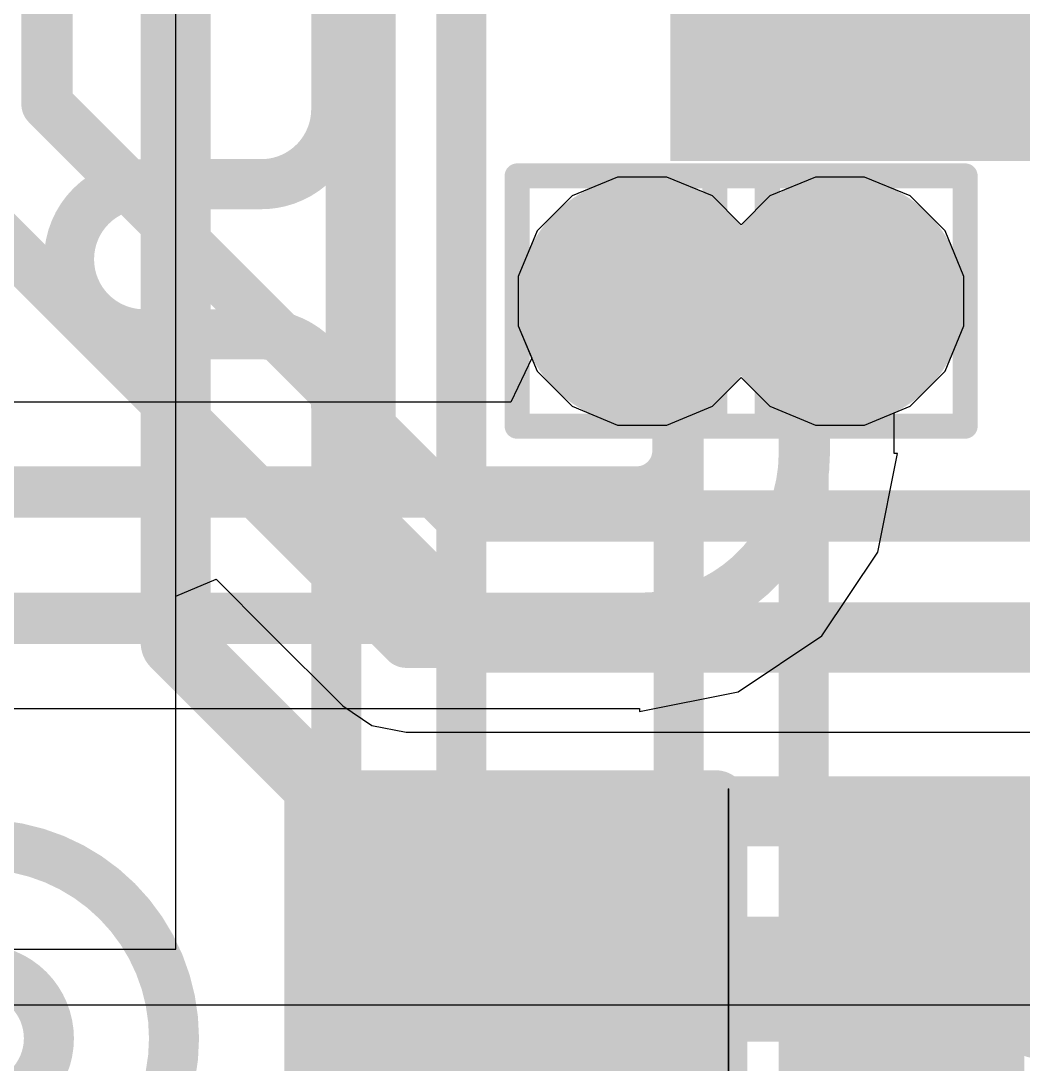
# Model space of a CAD drawing. Header units: inches. Extents: x -6 to 284, y -12 to 154.
# Drawn here: x 18.356 to 20.391, y 1.117 to 3.234 of the extents above; entities that cross this region are included whole.
import ezdxf

# ---------------------------------------------------------------- set-up
doc = ezdxf.new("R2010")
doc.units = ezdxf.units.IN
for name, color, linetype in [('Bottom Layer', 5, 'Continuous'), ('Bottom Solder', 6, 'Continuous'), ('Drill Drawing', 1, 'Continuous'), ('GND-1', 16, 'Continuous'), ('GND-2', 90, 'Continuous'), ('GND-3', 216, 'Continuous'), ('GND-4', 54, 'Continuous'), ('PWR-1', 156, 'Continuous'), ('PWR-2', 130, 'Continuous'), ('Signal L1', 76, 'Continuous'), ('Signal L2', 6, 'Continuous'), ('Top Layer', 1, 'Continuous'), ('Top Overlay', 2, 'Continuous'), ('Top Paste', 8, 'Continuous'), ('Top Solder', 216, 'Continuous'), ('Via Holes', 16, 'Continuous')]:
    doc.layers.add(name, color=color, linetype=linetype)

# ---------------------------------------------------------------- blocks, each defined once
blk = doc.blocks.new('R___0402_36')
at = {"layer": 'Top Layer'}
for points in [[(-0.6985, -0.3175), (-0.6985, 0.3175), (-0.2413, 0.3175), (-0.2413, -0.3175)], [(0.2413, -0.3175), (0.2413, 0.3175), (0.6985, 0.3175), (0.6985, -0.3175)]]:
    blk.add_hatch(color=1, dxfattribs=at).paths.add_polyline_path(points)
at = {"layer": 'Top Paste'}
for points in [[(-0.6985, -0.3175), (-0.6985, 0.3175), (-0.2413, 0.3175), (-0.2413, -0.3175)], [(0.2413, -0.3175), (0.2413, 0.3175), (0.6985, 0.3175), (0.6985, -0.3175)]]:
    blk.add_hatch(color=8, dxfattribs=at).paths.add_polyline_path(points)
at = {"layer": 'Top Solder'}
for points in [[(-0.7535, -0.3725), (-0.7535, 0.3725), (-0.1863, 0.3725), (-0.1863, -0.3725)], [(0.1863, -0.3725), (0.1863, 0.3725), (0.7535, 0.3725), (0.7535, -0.3725)]]:
    blk.add_hatch(color=216, dxfattribs=at).paths.add_polyline_path(points)
at = {"layer": 'Top Overlay'}
for points in [[(-0.7874, 0.4064, 0.127, 0.127, 0), (0.7874, 0.4064, 0.127, 0.127, 0)], [(-0.7874, 0.4064, 0.127, 0.127, 0), (-0.7874, -0.4064, 0.127, 0.127, 0)], [(0.7874, 0.4064, 0.127, 0.127, 0), (0.7874, -0.4064, 0.127, 0.127, 0)], [(-0.7874, -0.4064, 0.127, 0.127, 0), (0.7874, -0.4064, 0.127, 0.127, 0)], [(-0.8128, -0.4318, 0.00323, 0.00323, 0), (0.8128, -0.4318, 0.00323, 0.00323, 0)]]:
    blk.add_lwpolyline(points, format="xyseb", dxfattribs=at)
for points in [[(-0.8191, 0.4064, 0.0635, 0.0635, 1), (-0.7556, 0.4064, 0.0635, 0.0635, 1)], [(-0.8191, 0.4064, 0.0635, 0.0635, 1), (-0.7556, 0.4064, 0.0635, 0.0635, 1)], [(0.7556, 0.4064, 0.0635, 0.0635, 1), (0.8191, 0.4064, 0.0635, 0.0635, 1)], [(0.7556, 0.4064, 0.0635, 0.0635, 1), (0.8191, 0.4064, 0.0635, 0.0635, 1)], [(-0.8191, -0.4064, 0.0635, 0.0635, 1), (-0.7556, -0.4064, 0.0635, 0.0635, 1)], [(-0.8191, -0.4064, 0.0635, 0.0635, 1), (-0.7556, -0.4064, 0.0635, 0.0635, 1)], [(0.7556, -0.4064, 0.0635, 0.0635, 1), (0.8191, -0.4064, 0.0635, 0.0635, 1)], [(0.7556, -0.4064, 0.0635, 0.0635, 1), (0.8191, -0.4064, 0.0635, 0.0635, 1)], [(-0.8136, -0.4318, 0.00161, 0.00161, 1), (-0.812, -0.4318, 0.00161, 0.00161, 1)], [(0.812, -0.4318, 0.00161, 0.00161, 1), (0.8136, -0.4318, 0.00161, 0.00161, 1)]]:
    blk.add_lwpolyline(points, format="xyseb", close=True, dxfattribs=at)
blk = doc.blocks.new('CAP_0201_65')
at = {"layer": 'Top Layer'}
for points in [[(-0.45, 0.15), (-0.15, 0.15), (-0.15, -0.15), (-0.45, -0.15)], [(0.15, 0.15), (0.45, 0.15), (0.45, -0.15), (0.15, -0.15)]]:
    blk.add_hatch(color=1, dxfattribs=at).paths.add_polyline_path(points)
at = {"layer": 'Top Paste'}
for points in [[(-0.45, 0.15), (-0.15, 0.15), (-0.15, -0.15), (-0.45, -0.15)], [(0.15, 0.15), (0.45, 0.15), (0.45, -0.15), (0.15, -0.15)]]:
    blk.add_hatch(color=8, dxfattribs=at).paths.add_polyline_path(points)
at = {"layer": 'Top Solder'}
for points in [[(-0.505, 0.205), (-0.095, 0.205), (-0.095, -0.205), (-0.505, -0.205)], [(0.095, 0.205), (0.505, 0.205), (0.505, -0.205), (0.095, -0.205)]]:
    blk.add_hatch(color=216, dxfattribs=at).paths.add_polyline_path(points)
at = {"layer": 'Top Overlay'}
for points in [[(-0.5334, -0.2286, 0.127, 0.127, 0), (-0.5334, 0.2286, 0.127, 0.127, 0)], [(-0.2032, 0.2286, 0.127, 0.127, 0), (-0.5334, 0.2286, 0.127, 0.127, 0)], [(0.5334, 0.2286, 0.127, 0.127, 0), (0.2032, 0.2286, 0.127, 0.127, 0)], [(0.5334, -0.2286, 0.127, 0.127, 0), (0.5334, 0.2286, 0.127, 0.127, 0)], [(-0.2032, -0.2286, 0.127, 0.127, 0), (-0.5334, -0.2286, 0.127, 0.127, 0)], [(0.5334, -0.2286, 0.127, 0.127, 0), (0.2032, -0.2286, 0.127, 0.127, 0)]]:
    blk.add_lwpolyline(points, format="xyseb", dxfattribs=at)
for points in [[(-0.5651, 0.2286, 0.0635, 0.0635, 1), (-0.5016, 0.2286, 0.0635, 0.0635, 1)], [(-0.5651, 0.2286, 0.0635, 0.0635, 1), (-0.5016, 0.2286, 0.0635, 0.0635, 1)], [(-0.2349, 0.2286, 0.0635, 0.0635, 1), (-0.1714, 0.2286, 0.0635, 0.0635, 1)], [(0.1714, 0.2286, 0.0635, 0.0635, 1), (0.2349, 0.2286, 0.0635, 0.0635, 1)], [(0.5016, 0.2286, 0.0635, 0.0635, 1), (0.5651, 0.2286, 0.0635, 0.0635, 1)], [(0.5016, 0.2286, 0.0635, 0.0635, 1), (0.5651, 0.2286, 0.0635, 0.0635, 1)], [(-0.5651, -0.2286, 0.0635, 0.0635, 1), (-0.5016, -0.2286, 0.0635, 0.0635, 1)], [(-0.5651, -0.2286, 0.0635, 0.0635, 1), (-0.5016, -0.2286, 0.0635, 0.0635, 1)], [(-0.2349, -0.2286, 0.0635, 0.0635, 1), (-0.1714, -0.2286, 0.0635, 0.0635, 1)], [(0.1714, -0.2286, 0.0635, 0.0635, 1), (0.2349, -0.2286, 0.0635, 0.0635, 1)], [(0.5016, -0.2286, 0.0635, 0.0635, 1), (0.5651, -0.2286, 0.0635, 0.0635, 1)], [(0.5016, -0.2286, 0.0635, 0.0635, 1), (0.5651, -0.2286, 0.0635, 0.0635, 1)]]:
    blk.add_lwpolyline(points, format="xyseb", close=True, dxfattribs=at)
blk = doc.blocks.new('Q22FA12800078__122')
at = {"layer": 'Top Layer'}
blk.add_hatch(color=1, dxfattribs=at).paths.add_polyline_path([(0.25, 1), (1.2, 1), (1.2, 0.15), (0.25, 0.15)])
at = {"layer": 'Top Paste'}
blk.add_hatch(color=8, dxfattribs=at).paths.add_polyline_path([(0.25, 1), (1.2, 1), (1.2, 0.15), (0.25, 0.15)])
at = {"layer": 'Top Solder'}
blk.add_hatch(color=216, dxfattribs=at).paths.add_polyline_path([(0.1484, 1.1016), (1.3016, 1.1016), (1.3016, 0.0484), (0.1484, 0.0484)])

msp = doc.modelspace()

# ---------------------------------------------------------------- hatches: boundary and pattern name
at = {"layer": 'Bottom Layer'}
h = msp.add_hatch(color=5, dxfattribs=at)
edge = h.paths.add_edge_path()
edge.add_arc((19.6179, 2.6656), 0.15, 0, 360)
h = msp.add_hatch(color=5, dxfattribs=at)
edge = h.paths.add_edge_path()
edge.add_arc((20.0195, 2.6656), 0.15, 0, 360)
at = {"layer": 'Bottom Solder'}
h = msp.add_hatch(color=6, dxfattribs=at)
edge = h.paths.add_edge_path()
edge.add_arc((19.6179, 2.6656), 0.2516, 0, 360)
h = msp.add_hatch(color=6, dxfattribs=at)
edge = h.paths.add_edge_path()
edge.add_arc((20.0195, 2.6656), 0.2516, 0, 360)
at = {"layer": 'GND-1'}
h = msp.add_hatch(color=16, dxfattribs=at)
edge = h.paths.add_edge_path()
edge.add_arc((19.6179, 2.6656), 0.15, 0, 360)
h = msp.add_hatch(color=16, dxfattribs=at)
edge = h.paths.add_edge_path()
edge.add_arc((20.0195, 2.6656), 0.15, 0, 360)
at = {"layer": 'GND-2'}
h = msp.add_hatch(color=90, dxfattribs=at)
edge = h.paths.add_edge_path()
edge.add_arc((19.6179, 2.6656), 0.15, 0, 360)
h = msp.add_hatch(color=90, dxfattribs=at)
edge = h.paths.add_edge_path()
edge.add_arc((20.0195, 2.6656), 0.15, 0, 360)
at = {"layer": 'GND-3'}
h = msp.add_hatch(color=216, dxfattribs=at)
edge = h.paths.add_edge_path()
edge.add_arc((19.6179, 2.6656), 0.15, 0, 360)
h = msp.add_hatch(color=216, dxfattribs=at)
edge = h.paths.add_edge_path()
edge.add_arc((20.0195, 2.6656), 0.15, 0, 360)
at = {"layer": 'GND-4'}
h = msp.add_hatch(color=54, dxfattribs=at)
edge = h.paths.add_edge_path()
edge.add_arc((19.6179, 2.6656), 0.15, 0, 360)
h = msp.add_hatch(color=54, dxfattribs=at)
edge = h.paths.add_edge_path()
edge.add_arc((20.0195, 2.6656), 0.15, 0, 360)
at = {"layer": 'PWR-1'}
h = msp.add_hatch(color=156, dxfattribs=at)
edge = h.paths.add_edge_path()
edge.add_arc((19.6179, 2.6656), 0.15, 0, 360)
h = msp.add_hatch(color=156, dxfattribs=at)
edge = h.paths.add_edge_path()
edge.add_arc((20.0195, 2.6656), 0.15, 0, 360)
at = {"layer": 'PWR-2'}
h = msp.add_hatch(color=130, dxfattribs=at)
edge = h.paths.add_edge_path()
edge.add_arc((19.6179, 2.6656), 0.15, 0, 360)
h = msp.add_hatch(color=130, dxfattribs=at)
edge = h.paths.add_edge_path()
edge.add_arc((20.0195, 2.6656), 0.15, 0, 360)
at = {"layer": 'Signal L1'}
h = msp.add_hatch(color=76, dxfattribs=at)
edge = h.paths.add_edge_path()
edge.add_arc((19.6179, 2.6656), 0.15, 0, 360)
h = msp.add_hatch(color=76, dxfattribs=at)
edge = h.paths.add_edge_path()
edge.add_arc((20.0195, 2.6656), 0.15, 0, 360)
at = {"layer": 'Signal L2'}
h = msp.add_hatch(color=6, dxfattribs=at)
edge = h.paths.add_edge_path()
edge.add_arc((19.6179, 2.6656), 0.15, 0, 360)
h = msp.add_hatch(color=6, dxfattribs=at)
edge = h.paths.add_edge_path()
edge.add_arc((20.0195, 2.6656), 0.15, 0, 360)
at = {"layer": 'Top Layer'}
h = msp.add_hatch(color=1, dxfattribs=at)
edge = h.paths.add_edge_path()
edge.add_arc((19.6179, 2.6656), 0.15, 0, 360)
h = msp.add_hatch(color=1, dxfattribs=at)
edge = h.paths.add_edge_path()
edge.add_arc((20.0195, 2.6656), 0.15, 0, 360)
at = {"layer": 'Top Solder'}
h = msp.add_hatch(color=216, dxfattribs=at)
edge = h.paths.add_edge_path()
edge.add_arc((19.6179, 2.6656), 0.2516, 0, 360)
h = msp.add_hatch(color=216, dxfattribs=at)
edge = h.paths.add_edge_path()
edge.add_arc((20.0195, 2.6656), 0.2516, 0, 360)
at = {"layer": 'Via Holes'}
h = msp.add_hatch(color=7, dxfattribs=at)
edge = h.paths.add_edge_path()
edge.add_arc((19.6179, 2.6656), 0.075, 0, 360)
h = msp.add_hatch(color=7, dxfattribs=at)
edge = h.paths.add_edge_path()
edge.add_arc((20.0195, 2.6656), 0.075, 0, 360)

# ---------------------------------------------------------------- linework, layer by layer
at = {"layer": 'Bottom Layer'}
for p, q in [((19.5678, 2.9172), (19.4754, 2.8789)), ((19.6679, 2.9172), (19.5678, 2.9172)), ((19.7604, 2.8789), (19.6679, 2.9172)), ((19.9694, 2.9172), (19.877, 2.8789)), ((20.0695, 2.9172), (19.9694, 2.9172)), ((20.162, 2.8789), (20.0695, 2.9172)), ((19.4754, 2.8789), (19.4046, 2.8081)), ((19.8187, 2.8206), (19.7604, 2.8789)), ((19.877, 2.8789), (19.8187, 2.8206)), ((20.2328, 2.8081), (20.162, 2.8789)), ((19.4046, 2.8081), (19.3663, 2.7156)), ((20.2711, 2.7156), (20.2328, 2.8081)), ((19.3663, 2.7156), (19.3663, 2.6155)), ((20.2711, 2.6155), (20.2711, 2.7156)), ((19.3663, 2.6155), (19.3936, 2.5495)), ((20.2328, 2.5231), (20.2711, 2.6155)), ((19.3936, 2.5495), (19.3509, 2.4606)), ((20.162, 2.4523), (20.2328, 2.5231)), ((19.3509, 2.4606), (17.9853, 2.4606)), ((20.1295, 2.4388), (20.162, 2.4523)), ((20.1295, 2.3563), (20.1295, 2.4388)), ((20.0962, 2.1558), (20.1361, 2.3563)), ((20.1361, 2.3563), (20.1295, 2.3563)), ((19.9826, 1.9858), (20.0962, 2.1558)), ((19.8127, 1.8723), (19.9826, 1.9858)), ((19.6122, 1.8324), (19.8127, 1.8723)), ((17.8652, 1.8389), (19.6122, 1.8389)), ((19.6122, 1.8389), (19.6122, 1.8324)), ((21.7768, 1.2368), (17.8985, 1.2368))]:
    msp.add_line(p, q, dxfattribs=at)
for points in [[(19.6179, 2.6656, 0.1041, 0.1041, 0), (19.6904, 2.6656, 0.1041, 0.1041, 0)], [(19.6904, 2.3619, 0.1041, 0.1041, 0), (19.6904, 2.6656, 0.1041, 0.1041, 0)], [(19.947, 2.3563, 0.1041, 0.1041, 0), (19.947, 2.6656, 0.1041, 0.1041, 0)], [(19.947, 2.6656, 0.1041, 0.1041, 0), (20.0195, 2.6656, 0.1041, 0.1041, 0)], [(19.6904, 2.3619, 0.1041, 0.1041, -0.414214), (19.6066, 2.2781, 0.1041, 0.1041, 0)], [(19.947, 2.3563, 0.1041, 0.1041, -0.414214), (19.6122, 2.0215, 0.1041, 0.1041, 0)], [(17.9097, 2.2781, 0.1041, 0.1041, 0), (19.6066, 2.2781, 0.1041, 0.1041, 0)], [(17.6862, 2.0215, 0.1041, 0.1041, 0), (19.6122, 2.0215, 0.1041, 0.1041, 0)]]:
    msp.add_lwpolyline(points, format="xyseb", dxfattribs=at)
for points in [[(19.5919, 2.6656, 0.0521, 0.0521, 1), (19.6439, 2.6656, 0.0521, 0.0521, 1)], [(19.6644, 2.6656, 0.0521, 0.0521, 1), (19.7165, 2.6656, 0.0521, 0.0521, 1)], [(19.6644, 2.6656, 0.0521, 0.0521, 1), (19.7165, 2.6656, 0.0521, 0.0521, 1)], [(19.9209, 2.6656, 0.0521, 0.0521, 1), (19.973, 2.6656, 0.0521, 0.0521, 1)], [(19.9209, 2.6656, 0.0521, 0.0521, 1), (19.973, 2.6656, 0.0521, 0.0521, 1)], [(19.9934, 2.6656, 0.0521, 0.0521, 1), (20.0455, 2.6656, 0.0521, 0.0521, 1)], [(19.6644, 2.3619, 0.0521, 0.0521, 1), (19.7165, 2.3619, 0.0521, 0.0521, 1)], [(19.6644, 2.3619, 0.0521, 0.0521, 1), (19.7165, 2.3619, 0.0521, 0.0521, 1)], [(19.9209, 2.3563, 0.0521, 0.0521, 1), (19.973, 2.3563, 0.0521, 0.0521, 1)], [(19.9209, 2.3563, 0.0521, 0.0521, 1), (19.973, 2.3563, 0.0521, 0.0521, 1)], [(19.5805, 2.2781, 0.0521, 0.0521, 1), (19.6326, 2.2781, 0.0521, 0.0521, 1)], [(19.5805, 2.2781, 0.0521, 0.0521, 1), (19.6326, 2.2781, 0.0521, 0.0521, 1)], [(19.5861, 2.0215, 0.0521, 0.0521, 1), (19.6382, 2.0215, 0.0521, 0.0521, 1)], [(19.5861, 2.0215, 0.0521, 0.0521, 1), (19.6382, 2.0215, 0.0521, 0.0521, 1)]]:
    msp.add_lwpolyline(points, format="xyseb", close=True, dxfattribs=at)
at = {"layer": 'Drill Drawing'}
for points in [[(19.3639, 2.9196, 0.0508, 0.0508, 0), (19.8719, 2.9196, 0.0508, 0.0508, 0)], [(19.3639, 2.4116, 0.0508, 0.0508, 0), (19.3639, 2.9196, 0.0508, 0.0508, 0)], [(19.7655, 2.9196, 0.0508, 0.0508, 0), (20.2735, 2.9196, 0.0508, 0.0508, 0)], [(19.7655, 2.4116, 0.0508, 0.0508, 0), (19.7655, 2.9196, 0.0508, 0.0508, 0)], [(19.8719, 2.4116, 0.0508, 0.0508, 0), (19.8719, 2.9196, 0.0508, 0.0508, 0)], [(20.2735, 2.4116, 0.0508, 0.0508, 0), (20.2735, 2.9196, 0.0508, 0.0508, 0)], [(19.3639, 2.4116, 0.0508, 0.0508, 0), (19.8719, 2.4116, 0.0508, 0.0508, 0)], [(19.7655, 2.4116, 0.0508, 0.0508, 0), (20.2735, 2.4116, 0.0508, 0.0508, 0)], [(20.3324, 1.5341, 0.0508, 0.0508, 0), (20.8404, 1.5341, 0.0508, 0.0508, 0)], [(20.3324, 1.0261, 0.0508, 0.0508, 0), (20.3324, 1.5341, 0.0508, 0.0508, 0)]]:
    msp.add_lwpolyline(points, format="xyseb", dxfattribs=at)
for points in [[(19.3512, 2.9196, 0.0254, 0.0254, 1), (19.3766, 2.9196, 0.0254, 0.0254, 1)], [(19.3512, 2.9196, 0.0254, 0.0254, 1), (19.3766, 2.9196, 0.0254, 0.0254, 1)], [(19.7528, 2.9196, 0.0254, 0.0254, 1), (19.7782, 2.9196, 0.0254, 0.0254, 1)], [(19.7528, 2.9196, 0.0254, 0.0254, 1), (19.7782, 2.9196, 0.0254, 0.0254, 1)], [(19.8592, 2.9196, 0.0254, 0.0254, 1), (19.8846, 2.9196, 0.0254, 0.0254, 1)], [(19.8592, 2.9196, 0.0254, 0.0254, 1), (19.8846, 2.9196, 0.0254, 0.0254, 1)], [(20.2608, 2.9196, 0.0254, 0.0254, 1), (20.2862, 2.9196, 0.0254, 0.0254, 1)], [(20.2608, 2.9196, 0.0254, 0.0254, 1), (20.2862, 2.9196, 0.0254, 0.0254, 1)], [(19.3512, 2.4116, 0.0254, 0.0254, 1), (19.3766, 2.4116, 0.0254, 0.0254, 1)], [(19.3512, 2.4116, 0.0254, 0.0254, 1), (19.3766, 2.4116, 0.0254, 0.0254, 1)], [(19.7528, 2.4116, 0.0254, 0.0254, 1), (19.7782, 2.4116, 0.0254, 0.0254, 1)], [(19.7528, 2.4116, 0.0254, 0.0254, 1), (19.7782, 2.4116, 0.0254, 0.0254, 1)], [(19.8592, 2.4116, 0.0254, 0.0254, 1), (19.8846, 2.4116, 0.0254, 0.0254, 1)], [(19.8592, 2.4116, 0.0254, 0.0254, 1), (19.8846, 2.4116, 0.0254, 0.0254, 1)], [(20.2608, 2.4116, 0.0254, 0.0254, 1), (20.2862, 2.4116, 0.0254, 0.0254, 1)], [(20.2608, 2.4116, 0.0254, 0.0254, 1), (20.2862, 2.4116, 0.0254, 0.0254, 1)], [(20.3197, 1.5341, 0.0254, 0.0254, 1), (20.3451, 1.5341, 0.0254, 0.0254, 1)], [(20.3197, 1.5341, 0.0254, 0.0254, 1), (20.3451, 1.5341, 0.0254, 0.0254, 1)]]:
    msp.add_lwpolyline(points, format="xyseb", close=True, dxfattribs=at)
at = {"layer": 'GND-1'}
for p, q in [((19.5678, 2.9172), (19.4754, 2.8789)), ((19.6679, 2.9172), (19.5678, 2.9172)), ((19.7604, 2.8789), (19.6679, 2.9172)), ((19.9694, 2.9172), (19.877, 2.8789)), ((20.0695, 2.9172), (19.9694, 2.9172)), ((20.162, 2.8789), (20.0695, 2.9172)), ((19.4754, 2.8789), (19.4046, 2.8081)), ((19.8187, 2.8206), (19.7604, 2.8789)), ((19.877, 2.8789), (19.8187, 2.8206)), ((20.2328, 2.8081), (20.162, 2.8789)), ((19.4046, 2.8081), (19.3663, 2.7156)), ((20.2711, 2.7156), (20.2328, 2.8081)), ((19.3663, 2.7156), (19.3663, 2.6155)), ((20.2711, 2.6155), (20.2711, 2.7156)), ((19.3663, 2.6155), (19.4046, 2.5231)), ((20.2328, 2.5231), (20.2711, 2.6155)), ((19.4046, 2.5231), (19.4754, 2.4523)), ((20.162, 2.4523), (20.2328, 2.5231)), ((19.7604, 2.4523), (19.8187, 2.5106)), ((19.8187, 2.5106), (19.877, 2.4523)), ((19.4754, 2.4523), (19.5678, 2.414)), ((19.6679, 2.414), (19.7604, 2.4523)), ((19.877, 2.4523), (19.9694, 2.414)), ((20.0695, 2.414), (20.162, 2.4523)), ((19.5678, 2.414), (19.6679, 2.414)), ((19.9694, 2.414), (20.0695, 2.414))]:
    msp.add_line(p, q, dxfattribs=at)
at = {"layer": 'GND-2'}
for p, q in [((19.5678, 2.9172), (19.4754, 2.8789)), ((19.6679, 2.9172), (19.5678, 2.9172)), ((19.7604, 2.8789), (19.6679, 2.9172)), ((19.9694, 2.9172), (19.877, 2.8789)), ((20.0695, 2.9172), (19.9694, 2.9172)), ((20.162, 2.8789), (20.0695, 2.9172)), ((19.4754, 2.8789), (19.4046, 2.8081)), ((19.8187, 2.8206), (19.7604, 2.8789)), ((19.877, 2.8789), (19.8187, 2.8206)), ((20.2328, 2.8081), (20.162, 2.8789)), ((19.4046, 2.8081), (19.3663, 2.7156)), ((20.2711, 2.7156), (20.2328, 2.8081)), ((19.3663, 2.7156), (19.3663, 2.6155)), ((20.2711, 2.6155), (20.2711, 2.7156)), ((19.3663, 2.6155), (19.4046, 2.5231)), ((20.2328, 2.5231), (20.2711, 2.6155)), ((19.4046, 2.5231), (19.4754, 2.4523)), ((20.162, 2.4523), (20.2328, 2.5231)), ((19.7604, 2.4523), (19.8187, 2.5106)), ((19.8187, 2.5106), (19.877, 2.4523)), ((19.4754, 2.4523), (19.5678, 2.414)), ((19.6679, 2.414), (19.7604, 2.4523)), ((19.877, 2.4523), (19.9694, 2.414)), ((20.0695, 2.414), (20.162, 2.4523)), ((19.5678, 2.414), (19.6679, 2.414)), ((19.9694, 2.414), (20.0695, 2.414))]:
    msp.add_line(p, q, dxfattribs=at)
at = {"layer": 'GND-3'}
for p, q in [((19.5678, 2.9172), (19.4754, 2.8789)), ((19.6679, 2.9172), (19.5678, 2.9172)), ((19.7604, 2.8789), (19.6679, 2.9172)), ((19.9694, 2.9172), (19.877, 2.8789)), ((20.0695, 2.9172), (19.9694, 2.9172)), ((20.162, 2.8789), (20.0695, 2.9172)), ((19.4754, 2.8789), (19.4046, 2.8081)), ((19.8187, 2.8206), (19.7604, 2.8789)), ((19.877, 2.8789), (19.8187, 2.8206)), ((20.2328, 2.8081), (20.162, 2.8789)), ((19.4046, 2.8081), (19.3663, 2.7156)), ((20.2711, 2.7156), (20.2328, 2.8081)), ((19.3663, 2.7156), (19.3663, 2.6155)), ((20.2711, 2.6155), (20.2711, 2.7156)), ((19.3663, 2.6155), (19.4046, 2.5231)), ((20.2328, 2.5231), (20.2711, 2.6155)), ((19.4046, 2.5231), (19.4754, 2.4523)), ((20.162, 2.4523), (20.2328, 2.5231)), ((19.7604, 2.4523), (19.8187, 2.5106)), ((19.8187, 2.5106), (19.877, 2.4523)), ((19.4754, 2.4523), (19.5678, 2.414)), ((19.6679, 2.414), (19.7604, 2.4523)), ((19.877, 2.4523), (19.9694, 2.414)), ((20.0695, 2.414), (20.162, 2.4523)), ((19.5678, 2.414), (19.6679, 2.414)), ((19.9694, 2.414), (20.0695, 2.414))]:
    msp.add_line(p, q, dxfattribs=at)
at = {"layer": 'GND-4'}
for p, q in [((19.5678, 2.9172), (19.4754, 2.8789)), ((19.6679, 2.9172), (19.5678, 2.9172)), ((19.7604, 2.8789), (19.6679, 2.9172)), ((19.9694, 2.9172), (19.877, 2.8789)), ((20.0695, 2.9172), (19.9694, 2.9172)), ((20.162, 2.8789), (20.0695, 2.9172)), ((19.4754, 2.8789), (19.4046, 2.8081)), ((19.8187, 2.8206), (19.7604, 2.8789)), ((19.877, 2.8789), (19.8187, 2.8206)), ((20.2328, 2.8081), (20.162, 2.8789)), ((19.4046, 2.8081), (19.3663, 2.7156)), ((20.2711, 2.7156), (20.2328, 2.8081)), ((19.3663, 2.7156), (19.3663, 2.6155)), ((20.2711, 2.6155), (20.2711, 2.7156)), ((19.3663, 2.6155), (19.4046, 2.5231)), ((20.2328, 2.5231), (20.2711, 2.6155)), ((19.4046, 2.5231), (19.4754, 2.4523)), ((20.162, 2.4523), (20.2328, 2.5231)), ((19.7604, 2.4523), (19.8187, 2.5106)), ((19.8187, 2.5106), (19.877, 2.4523)), ((19.4754, 2.4523), (19.5678, 2.414)), ((19.6679, 2.414), (19.7604, 2.4523)), ((19.877, 2.4523), (19.9694, 2.414)), ((20.0695, 2.414), (20.162, 2.4523)), ((19.5678, 2.414), (19.6679, 2.414)), ((19.9694, 2.414), (20.0695, 2.414))]:
    msp.add_line(p, q, dxfattribs=at)
at = {"layer": 'PWR-1'}
for p, q in [((19.5678, 2.9172), (19.4754, 2.8789)), ((19.6679, 2.9172), (19.5678, 2.9172)), ((19.7604, 2.8789), (19.6679, 2.9172)), ((19.9694, 2.9172), (19.877, 2.8789)), ((20.0695, 2.9172), (19.9694, 2.9172)), ((20.162, 2.8789), (20.0695, 2.9172)), ((19.4754, 2.8789), (19.4046, 2.8081)), ((19.8187, 2.8206), (19.7604, 2.8789)), ((19.877, 2.8789), (19.8187, 2.8206)), ((20.2328, 2.8081), (20.162, 2.8789)), ((19.4046, 2.8081), (19.3663, 2.7156)), ((20.2711, 2.7156), (20.2328, 2.8081)), ((19.3663, 2.7156), (19.3663, 2.6155)), ((20.2711, 2.6155), (20.2711, 2.7156)), ((19.3663, 2.6155), (19.4046, 2.5231)), ((20.2328, 2.5231), (20.2711, 2.6155)), ((19.4046, 2.5231), (19.4754, 2.4523)), ((20.162, 2.4523), (20.2328, 2.5231)), ((19.7604, 2.4523), (19.8187, 2.5106)), ((19.8187, 2.5106), (19.877, 2.4523)), ((19.4754, 2.4523), (19.5678, 2.414)), ((19.6679, 2.414), (19.7604, 2.4523)), ((19.877, 2.4523), (19.9694, 2.414)), ((20.0695, 2.414), (20.162, 2.4523)), ((19.5678, 2.414), (19.6679, 2.414)), ((19.9694, 2.414), (20.0695, 2.414))]:
    msp.add_line(p, q, dxfattribs=at)
at = {"layer": 'PWR-2'}
for p, q in [((19.5678, 2.9172), (19.4754, 2.8789)), ((19.6679, 2.9172), (19.5678, 2.9172)), ((19.7604, 2.8789), (19.6679, 2.9172)), ((19.9694, 2.9172), (19.877, 2.8789)), ((20.0695, 2.9172), (19.9694, 2.9172)), ((20.162, 2.8789), (20.0695, 2.9172)), ((19.4754, 2.8789), (19.4046, 2.8081)), ((19.8187, 2.8206), (19.7604, 2.8789)), ((19.877, 2.8789), (19.8187, 2.8206)), ((20.2328, 2.8081), (20.162, 2.8789)), ((19.4046, 2.8081), (19.3663, 2.7156)), ((20.2711, 2.7156), (20.2328, 2.8081)), ((19.3663, 2.7156), (19.3663, 2.6155)), ((20.2711, 2.6155), (20.2711, 2.7156)), ((19.3663, 2.6155), (19.4046, 2.5231)), ((20.2328, 2.5231), (20.2711, 2.6155)), ((19.4046, 2.5231), (19.4754, 2.4523)), ((20.162, 2.4523), (20.2328, 2.5231)), ((19.7604, 2.4523), (19.8187, 2.5106)), ((19.8187, 2.5106), (19.877, 2.4523)), ((19.4754, 2.4523), (19.5678, 2.414)), ((19.6679, 2.414), (19.7604, 2.4523)), ((19.877, 2.4523), (19.9694, 2.414)), ((20.0695, 2.414), (20.162, 2.4523)), ((19.5678, 2.414), (19.6679, 2.414)), ((19.9694, 2.414), (20.0695, 2.414))]:
    msp.add_line(p, q, dxfattribs=at)
at = {"layer": 'Signal L1'}
for points in [[(18.9966, 3.0552, 0.1016, 0.1016, 0), (18.9966, 3.3133, 0.1016, 0.1016, 0)], [(19.2506, -0.7662, 0.1016, 0.1016, 0), (19.2506, 3.3049, 0.1016, 0.1016, 0)], [(18.9966, 3.0552, 0.1016, 0.1016, -0.345718), (18.8804, 2.9071, 0.1016, 0.1016, 0)], [(18.6065, 2.598, 0.1016, 0.1016, -1), (18.6065, 2.9028, 0.1016, 0.1016, 0)], [(18.6065, 2.9028, 0.1016, 0.1016, 0), (18.8442, 2.9028, 0.1016, 0.1016, 0)], [(18.879, 2.9068, 0.1016, 0.1016, -0.057586), (18.8442, 2.9028, 0.1016, 0.1016, 0)], [(18.8804, 2.9071, 0.1016, 0.1016, -0.002322), (18.879, 2.9068, 0.1016, 0.1016, 0)], [(19.6179, 2.6656, 0.1016, 0.1016, 0), (19.6917, 2.6656, 0.1016, 0.1016, 0)], [(19.6917, -4.1347, 0.1016, 0.1016, 0), (19.6917, 2.6656, 0.1016, 0.1016, 0)], [(19.9457, -5.4957, 0.1016, 0.1016, 0), (19.9457, 2.6656, 0.1016, 0.1016, 0)], [(19.9457, 2.6656, 0.1016, 0.1016, 0), (20.0195, 2.6656, 0.1016, 0.1016, 0)], [(18.6065, 2.598, 0.1016, 0.1016, 0), (18.8442, 2.598, 0.1016, 0.1016, 0)], [(18.8442, 2.598, 0.1016, 0.1016, -0.057587), (18.879, 2.594, 0.1016, 0.1016, 0)], [(18.879, 2.594, 0.1016, 0.1016, -0.002321), (18.8804, 2.5937, 0.1016, 0.1016, 0)], [(18.8804, 2.5937, 0.1016, 0.1016, -0.345717), (18.9966, 2.4456, 0.1016, 0.1016, 0)], [(18.9966, 2.3948, 0.1016, 0.1016, 0), (18.9966, 2.4456, 0.1016, 0.1016, 0)], [(18.9966, -0.7662, 0.1016, 0.1016, 0), (18.9966, 2.3948, 0.1016, 0.1016, 0)], [(18.2735, 1.5628, 0.1016, 0.1016, -1), (18.2735, 0.7754, 0.1016, 0.1016, 0)], [(18.2735, 1.3088, 0.1016, 0.1016, -1), (18.2735, 1.0294, 0.1016, 0.1016, 0)]]:
    msp.add_lwpolyline(points, format="xyseb", dxfattribs=at)
for points in [[(18.9712, 3.0552, 0.0508, 0.0508, 1), (19.022, 3.0552, 0.0508, 0.0508, 1)], [(18.9712, 3.0552, 0.0508, 0.0508, 1), (19.022, 3.0552, 0.0508, 0.0508, 1)], [(18.5811, 2.9028, 0.0508, 0.0508, 1), (18.6319, 2.9028, 0.0508, 0.0508, 1)], [(18.5811, 2.9028, 0.0508, 0.0508, 1), (18.6319, 2.9028, 0.0508, 0.0508, 1)], [(18.8188, 2.9028, 0.0508, 0.0508, 1), (18.8696, 2.9028, 0.0508, 0.0508, 1)], [(18.8188, 2.9028, 0.0508, 0.0508, 1), (18.8696, 2.9028, 0.0508, 0.0508, 1)], [(18.8536, 2.9068, 0.0508, 0.0508, 1), (18.9044, 2.9068, 0.0508, 0.0508, 1)], [(18.8536, 2.9068, 0.0508, 0.0508, 1), (18.9044, 2.9068, 0.0508, 0.0508, 1)], [(18.855, 2.9071, 0.0508, 0.0508, 1), (18.9058, 2.9071, 0.0508, 0.0508, 1)], [(18.855, 2.9071, 0.0508, 0.0508, 1), (18.9058, 2.9071, 0.0508, 0.0508, 1)], [(19.5925, 2.6656, 0.0508, 0.0508, 1), (19.6433, 2.6656, 0.0508, 0.0508, 1)], [(19.6663, 2.6656, 0.0508, 0.0508, 1), (19.7171, 2.6656, 0.0508, 0.0508, 1)], [(19.6663, 2.6656, 0.0508, 0.0508, 1), (19.7171, 2.6656, 0.0508, 0.0508, 1)], [(19.9203, 2.6656, 0.0508, 0.0508, 1), (19.9711, 2.6656, 0.0508, 0.0508, 1)], [(19.9203, 2.6656, 0.0508, 0.0508, 1), (19.9711, 2.6656, 0.0508, 0.0508, 1)], [(19.9941, 2.6656, 0.0508, 0.0508, 1), (20.0449, 2.6656, 0.0508, 0.0508, 1)], [(18.5811, 2.598, 0.0508, 0.0508, 1), (18.6319, 2.598, 0.0508, 0.0508, 1)], [(18.5811, 2.598, 0.0508, 0.0508, 1), (18.6319, 2.598, 0.0508, 0.0508, 1)], [(18.8188, 2.598, 0.0508, 0.0508, 1), (18.8696, 2.598, 0.0508, 0.0508, 1)], [(18.8188, 2.598, 0.0508, 0.0508, 1), (18.8696, 2.598, 0.0508, 0.0508, 1)], [(18.8536, 2.594, 0.0508, 0.0508, 1), (18.9044, 2.594, 0.0508, 0.0508, 1)], [(18.8536, 2.594, 0.0508, 0.0508, 1), (18.9044, 2.594, 0.0508, 0.0508, 1)], [(18.855, 2.5937, 0.0508, 0.0508, 1), (18.9058, 2.5937, 0.0508, 0.0508, 1)], [(18.855, 2.5937, 0.0508, 0.0508, 1), (18.9058, 2.5937, 0.0508, 0.0508, 1)], [(18.9712, 2.4456, 0.0508, 0.0508, 1), (19.022, 2.4456, 0.0508, 0.0508, 1)], [(18.9712, 2.4456, 0.0508, 0.0508, 1), (19.022, 2.4456, 0.0508, 0.0508, 1)], [(18.9712, 2.3948, 0.0508, 0.0508, 1), (19.022, 2.3948, 0.0508, 0.0508, 1)], [(18.9712, 2.3948, 0.0508, 0.0508, 1), (19.022, 2.3948, 0.0508, 0.0508, 1)]]:
    msp.add_lwpolyline(points, format="xyseb", close=True, dxfattribs=at)
at = {"layer": 'Signal L2'}
for points in [[(19.0461, 2.2094, 0.1422, 0.1422, 0), (19.0461, 6.4388, 0.1422, 0.1422, 0)], [(18.6707, 1.9723, 0.1422, 0.1422, 0), (18.6707, 5.5062, 0.1422, 0.1422, 0)], [(19.0461, 2.2094, 0.1422, 0.1422, 0), (19.2728, 1.9827, 0.1422, 0.1422, 0)], [(18.6707, 1.9723, 0.1422, 0.1422, 0), (19.0128, 1.6301, 0.1422, 0.1422, 0)], [(19.2728, 1.9827, 0.1422, 0.1422, 0), (21.3661, 1.9827, 0.1422, 0.1422, 0)], [(19.0128, 1.6301, 0.1422, 0.1422, 0), (20.9884, 1.6301, 0.1422, 0.1422, 0)]]:
    msp.add_lwpolyline(points, format="xyseb", dxfattribs=at)
for points in [[(19.0105, 2.2094, 0.0711, 0.0711, 1), (19.0817, 2.2094, 0.0711, 0.0711, 1)], [(19.0105, 2.2094, 0.0711, 0.0711, 1), (19.0817, 2.2094, 0.0711, 0.0711, 1)], [(18.6351, 1.9723, 0.0711, 0.0711, 1), (18.7062, 1.9723, 0.0711, 0.0711, 1)], [(18.6351, 1.9723, 0.0711, 0.0711, 1), (18.7062, 1.9723, 0.0711, 0.0711, 1)], [(19.2373, 1.9827, 0.0711, 0.0711, 1), (19.3084, 1.9827, 0.0711, 0.0711, 1)], [(19.2373, 1.9827, 0.0711, 0.0711, 1), (19.3084, 1.9827, 0.0711, 0.0711, 1)], [(18.9773, 1.6301, 0.0711, 0.0711, 1), (19.0484, 1.6301, 0.0711, 0.0711, 1)], [(18.9773, 1.6301, 0.0711, 0.0711, 1), (19.0484, 1.6301, 0.0711, 0.0711, 1)]]:
    msp.add_lwpolyline(points, format="xyseb", close=True, dxfattribs=at)
at = {"layer": 'Top Layer'}
for p, q in [((18.6707, 1.35), (18.6707, 7.3078)), ((18.6707, 2.0669), (18.7528, 2.1009)), ((18.7528, 2.1009), (18.8594, 1.9943)), ((18.6707, 1.35), (18.6707, 2.0669)), ((18.8594, 1.9943), (18.8594, 1.9943)), ((18.8594, 1.9943), (19.0097, 1.844)), ((19.0097, 1.844), (19.0689, 1.8044)), ((19.0689, 1.8044), (19.1388, 1.7905)), ((19.1388, 1.7905), (19.1388, 1.7905)), ((19.1388, 1.7905), (20.5622, 1.7905)), ((14.3861, 1.35), (18.6707, 1.35)), ((18.0137, 1.35), (18.6707, 1.35))]:
    msp.add_line(p, q, dxfattribs=at)
for points in [[(18.4094, 3.0653, 0.1041, 0.1041, 0), (18.4094, 4.2198, 0.1041, 0.1041, 0)], [(18.4094, 3.0653, 0.1041, 0.1041, 0), (19.2451, 2.2296, 0.1041, 0.1041, 0)], [(18.3031, 2.8088, 0.1041, 0.1041, 0), (18.9885, 2.1234, 0.1041, 0.1041, 0)], [(19.2451, 2.2296, 0.1041, 0.1041, 0), (19.2451, 2.2296, 0.1041, 0.1041, 0)], [(19.2451, 2.2296, 0.1041, 0.1041, 0), (20.4559, 2.2296, 0.1041, 0.1041, 0)], [(18.9885, 2.1234, 0.1041, 0.1041, 0), (18.9885, 2.1234, 0.1041, 0.1041, 0)], [(18.9885, 2.1234, 0.1041, 0.1041, 0), (19.1388, 1.9731, 0.1041, 0.1041, 0)], [(19.1388, 1.9731, 0.1041, 0.1041, 0), (20.5622, 1.9731, 0.1041, 0.1041, 0)], [(19.3614, 1.3322, 0.254, 0.254, 0), (19.4043, 1.2893, 0.254, 0.254, 0)], [(19.4043, 1.2893, 0.254, 0.254, 0), (20.1887, 1.2893, 0.254, 0.254, 0)], [(20.1979, 1.2801, 0.254, 0.254, 0), (20.5864, 1.2801, 0.254, 0.254, 0)]]:
    msp.add_lwpolyline(points, format="xyseb", dxfattribs=at)
for points in [[(18.3833, 3.0653, 0.0521, 0.0521, 1), (18.4354, 3.0653, 0.0521, 0.0521, 1)], [(18.3833, 3.0653, 0.0521, 0.0521, 1), (18.4354, 3.0653, 0.0521, 0.0521, 1)], [(19.219, 2.2296, 0.0521, 0.0521, 1), (19.2711, 2.2296, 0.0521, 0.0521, 1)], [(19.219, 2.2296, 0.0521, 0.0521, 1), (19.2711, 2.2296, 0.0521, 0.0521, 1)], [(19.219, 2.2296, 0.0521, 0.0521, 1), (19.2711, 2.2296, 0.0521, 0.0521, 1)], [(19.219, 2.2296, 0.0521, 0.0521, 1), (19.2711, 2.2296, 0.0521, 0.0521, 1)], [(18.9625, 2.1234, 0.0521, 0.0521, 1), (19.0146, 2.1234, 0.0521, 0.0521, 1)], [(18.9625, 2.1234, 0.0521, 0.0521, 1), (19.0146, 2.1234, 0.0521, 0.0521, 1)], [(18.9625, 2.1234, 0.0521, 0.0521, 1), (19.0146, 2.1234, 0.0521, 0.0521, 1)], [(18.9625, 2.1234, 0.0521, 0.0521, 1), (19.0146, 2.1234, 0.0521, 0.0521, 1)], [(19.1128, 1.9731, 0.0521, 0.0521, 1), (19.1648, 1.9731, 0.0521, 0.0521, 1)], [(19.1128, 1.9731, 0.0521, 0.0521, 1), (19.1648, 1.9731, 0.0521, 0.0521, 1)], [(19.2979, 1.3322, 0.127, 0.127, 1), (19.4249, 1.3322, 0.127, 0.127, 1)], [(19.3408, 1.2893, 0.127, 0.127, 1), (19.4678, 1.2893, 0.127, 0.127, 1)], [(19.3408, 1.2893, 0.127, 0.127, 1), (19.4678, 1.2893, 0.127, 0.127, 1)], [(20.1252, 1.2893, 0.127, 0.127, 1), (20.2522, 1.2893, 0.127, 0.127, 1)], [(20.1344, 1.2801, 0.127, 0.127, 1), (20.2614, 1.2801, 0.127, 0.127, 1)]]:
    msp.add_lwpolyline(points, format="xyseb", close=True, dxfattribs=at)

# ---------------------------------------------------------------- block references
for name, p, rotation in [('Q22FA12800078__122', (20.9767, 4.0517), 180), ('R___0402_36', (19.3614, 0.8623), 90), ('CAP_0201_65', (20.1887, 0.9893), 270)]:
    msp.add_blockref(name, p, dxfattribs=dict(rotation=rotation))

doc.saveas('drawing.dxf')
